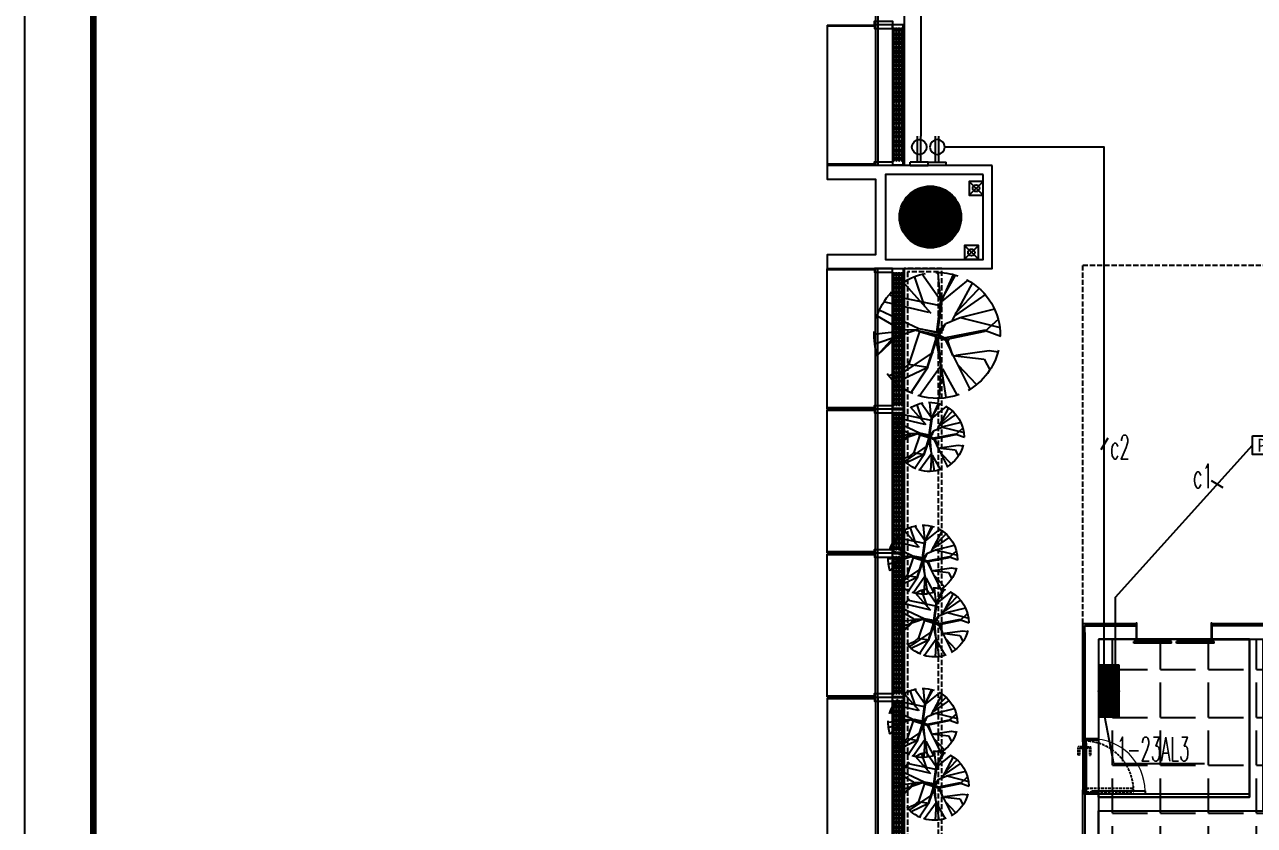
# Model space of a CAD drawing. Extents: x -284868 to 304789, y -137694 to 137894.
# Drawn here: x 44780 to 62690, y -24108 to -12440 of the extents above; entities that cross this region are included whole.
import ezdxf
from ezdxf.enums import TextEntityAlignment as Align

# ---------------------------------------------------------------- set-up
doc = ezdxf.new("R2010")
doc.units = 0
doc.linetypes.add('DASH', pattern=[0.35, 0.25, -0.1])
doc.linetypes.add('DASHED', pattern=[0.75, 0.5, -0.25])
doc.layers.get('0').update_dxf_attribs({"linetype": 'CONTINUOUS'})
for name, color, linetype in [('0-墙', 4, 'CONTINUOUS'), ('0-底图', 251, 'CONTINUOUS'), ('0-建筑外轮廓', 8, 'CONTINUOUS'), ('0-建筑柱体', 251, 'CONTINUOUS'), ('0-消防栓(给排水)', 9, 'CONTINUOUS'), ('0-窗', 11, 'CONTINUOUS'), ('0-非设计区域', 251, 'CONTINUOUS'), ('EM-插座', 240, 'CONTINUOUS'), ('EQUIP-箱柜', 3, 'CONTINUOUS'), ('F-地漏', 8, 'CONTINUOUS'), ('P-完成面', 42, 'CONTINUOUS'), ('P-平面家具', 3, 'CONTINUOUS'), ('P-平面植物', 251, 'CONTINUOUS'), ('P-门扇', 6, 'CONTINUOUS'), ('TEL_TITLE', 7, 'CONTINUOUS'), ('TEXT_照明_回路标注', 41, 'CONTINUOUS'), ('WIRE-照明', 130, 'CONTINUOUS')]:
    doc.layers.add(name, color=color, linetype=linetype)
doc.styles.add('20091229Typical Floor GP$0$宋体', font='', dxfattribs={"height": 2.5})
doc.styles.add('_TEL_DIM', font='SIMPLEX', dxfattribs={"width": 0.8, "height": 3.5, "bigfont": 'HZTXT'})
doc.styles.add('HZ_e', font='simplex.shx', dxfattribs={"width": 0.8, "bigfont": 'hztxt.shx'})
doc.styles.add('宋体', font='')
doc.styles.get('20091229Typical Floor GP$0$宋体').set_extended_font_data('SimSun')
doc.styles.get('宋体').set_extended_font_data('SimSun')

# ---------------------------------------------------------------- blocks, each defined once
blk = doc.blocks.new('$DORLIB2D$00000127')
at = {"color": 0}
for points in [[(-0.533, 0.795), (-0.533, 0.69)], [(-0.033, 0.795), (-0.533, 0.795)], [(-0.033, 0.69), (-0.533, 0.69)], [(-0.033, 0.795), (-0.033, 0.69)], [(0.533, 0.795), (0.033, 0.795)], [(0.033, 0.795), (0.033, 0.69)], [(0.533, 0.69), (0.033, 0.69)], [(0.533, 0.795), (0.533, 0.69)], [(0.5, 0.5), (-0.5, 0.5)]]:
    blk.add_lwpolyline(points, dxfattribs=at)
blk = doc.blocks.new('$DorLib2D$00000001')
for p, q in [((0.45, 0.975), (0.5, 0.975)), ((0.45, 0), (0.45, 0.975)), ((0.5, 0), (0.5, 0.975)), ((0.5, 0), (0.45, 0))]:
    blk.add_line(p, q)
at = {"lineweight": 13}
blk.add_arc((0.475, 0), 0.975, 91.4693, 180, dxfattribs=at)
blk = doc.blocks.new('vrthr')
for p, q in [((209348, 277008), (209348, 277108)), ((209348, 277108), (209548, 277108)), ((209548, 277108), (210097, 277108)), ((209548, 277108), (209548, 277108)), ((210097, 277108), (210097, 276908)), ((211197, 276908), (211197, 277108)), ((211197, 277108), (211947, 277108)), ((209348, 277008), (209348, 275451)), ((210097, 276908), (209548, 276908)), ((209548, 276908), (209548, 275458)), ((211747, 276908), (211197, 276908)), ((211747, 274608), (211747, 276908)), ((209548, 275458), (209348, 275458)), ((209348, 274658), (209348, 273458)), ((209348, 274658), (209548, 274658)), ((209548, 274658), (209548, 274608)), ((209548, 274658), (209548, 274608)), ((209548, 274658), (211747, 274658)), ((209548, 274608), (211747, 274608)), ((209548, 274408), (211847, 274408)), ((209548, 274408), (209548, 273458))]:
    blk.add_line(p, q)
at = {"linetype": 'Continuous'}
blk.add_line((209348, 275458, 0), (209348, 275451, 0), dxfattribs=at)
at = {"xscale": -1100, "yscale": 200, "zscale": -1100, "rotation": 180}
blk.add_blockref('$DORLIB2D$00000127', (210647, 277008), dxfattribs=at)
at = {"linetype": 'Continuous', "xscale": 800.0000000000041, "yscale": 800.0000000000041, "zscale": 800.0000000000041, "rotation": 270}
blk.add_blockref('$DorLib2D$00000001', (209448, 275058), dxfattribs=at)
blk = doc.blocks.new('_YZH')
at = {"const_width": 0.5}
blk.add_lwpolyline([(-0.25, 0, 1), (0.25, 0, 1)], format="xyb", close=True, dxfattribs=at)
at = {"color": 4}
blk.add_circle((0, 0), 0.5, dxfattribs=at)
blk = doc.blocks.new('sgASGHHHH')
at = {"xscale": 900, "yscale": 900, "zscale": 900}
blk.add_blockref('_YZH', (-119846, -917674), dxfattribs=at)
blk = doc.blocks.new('A$C3B8026B3')
for p, q in [((950, 22945), (950, 21005)), ((950, 17455), (950, 19395)), ((950, 15355), (950, 17345)), ((950, 13255), (950, 15245)), ((950, 13145), (950, 11155))]:
    blk.add_line(p, q)
for points in [[(700, 25100), (700, 23000)], [(738, 25100), (738, 23000)], [(0, 22994), (0, 20956)], [(700, 23000), (700, 20950)], [(738, 23000), (738, 20950)], [(0, 17406), (0, 19444)], [(700, 17400), (700, 19450)], [(738, 17400), (738, 19450)], [(0, 15306), (0, 17394)], [(700, 15300), (700, 17400)], [(738, 15300), (738, 17400)], [(0, 13206), (0, 15294)], [(700, 13200), (700, 15300)], [(738, 13200), (738, 15300)], [(0, 13194), (0, 11106)], [(700, 13200), (700, 11100)], [(738, 13200), (738, 11100)]]:
    blk.add_lwpolyline(points)
at = {"elevation": 0}
for points in [[(0, 22994), (688, 22994), (688, 22979), (0, 22979)], [(0, 20956), (688, 20956), (688, 20970), (0, 20970)], [(0, 19444), (688, 19444), (688, 19429), (0, 19429)], [(0, 17406), (688, 17406), (688, 17420), (0, 17420)], [(0, 17394), (688, 17394), (688, 17379), (0, 17379)], [(0, 15306), (688, 15306), (688, 15320), (0, 15320)], [(0, 15294), (688, 15294), (688, 15279), (0, 15279)], [(0, 13206), (688, 13206), (688, 13220), (0, 13220)], [(0, 13194), (688, 13194), (688, 13179), (0, 13179)]]:
    blk.add_lwpolyline(points, dxfattribs=at)
for points in [[(688, 23000), (688, 23055), (950, 23055), (950, 23000)], [(688, 23000), (688, 22945), (950, 22945), (950, 23000)], [(688, 20950), (688, 21005), (950, 21005), (950, 20950)], [(688, 19450), (688, 19395), (950, 19395), (950, 19450)], [(688, 17400), (688, 17455), (950, 17455), (950, 17400)], [(688, 17400), (688, 17345), (950, 17345), (950, 17400)], [(688, 15300), (688, 15355), (950, 15355), (950, 15300)], [(688, 15300), (688, 15245), (950, 15245), (950, 15300)], [(688, 13200), (688, 13255), (950, 13255), (950, 13200)], [(688, 13200), (688, 13145), (950, 13145), (950, 13200)]]:
    blk.add_lwpolyline(points, close=True)
blk = doc.blocks.new('A$C770634BF')
at = {"layer": '0-建筑外轮廓', "color": 42}
blk.add_lwpolyline([(750, -31950), (-1650, -31950), (-1650, -32150), (-950, -32150), (-950, -33250), (-1650, -33250), (-1650, -33450), (750, -33450)], close=True, dxfattribs=at)
at = {"layer": '0-建筑外轮廓', "color": 251}
blk.add_lwpolyline([(620, -32080), (-800, -32080), (-800, -33320), (620, -33320)], close=True, dxfattribs=at)
blk = doc.blocks.new('LT-BLK-20221201170113', base_point=(81437, -6379))
for p, q in [((79349, -6219, 0), (81437, -6219)), ((79349, -6221, 0), (81437, -6221))]:
    blk.add_line(p, q)
blk.add_lwpolyline([(79349, -6208), (81437, -6208), (81437, -6379), (79349, -6379)], close=True)
for points in [[(79403, -6235), (79433, -6235, -1), (79433, -6255), (79403, -6255, -0.999999)], [(79468, -6235), (79498, -6235, -1), (79498, -6255), (79468, -6255, -0.999999)], [(79533, -6235), (79563, -6235, -1), (79563, -6255), (79533, -6255, -0.999999)], [(79598, -6235), (79628, -6235, -1), (79628, -6255), (79598, -6255, -0.999999)], [(79663, -6235), (79693, -6235, -1), (79693, -6255), (79663, -6255, -0.999999)], [(79728, -6235), (79758, -6235, -1), (79758, -6255), (79728, -6255, -0.999999)], [(79793, -6235), (79823, -6235, -1), (79823, -6255), (79793, -6255, -0.999999)], [(79858, -6235), (79888, -6235, -1), (79888, -6255), (79858, -6255, -0.999999)], [(79923, -6235), (79953, -6235, -1), (79953, -6255), (79923, -6255, -0.999999)], [(79988, -6235), (80018, -6235, -1), (80018, -6255), (79988, -6255, -0.999999)], [(80053, -6235), (80083, -6235, -1), (80083, -6255), (80053, -6255, -0.999999)], [(80118, -6235), (80148, -6235, -1), (80148, -6255), (80118, -6255, -0.999999)], [(80183, -6235), (80213, -6235, -1), (80213, -6255), (80183, -6255, -0.999999)], [(80248, -6235), (80278, -6235, -1), (80278, -6255), (80248, -6255, -0.999999)], [(80313, -6235), (80343, -6235, -1), (80343, -6255), (80313, -6255, -0.999999)], [(80408, -6235), (80378, -6235, 1), (80378, -6255), (80408, -6255, 0.999999)], [(80473, -6235), (80443, -6235, 1), (80443, -6255), (80473, -6255, 0.999999)], [(80538, -6235), (80508, -6235, 1), (80508, -6255), (80538, -6255, 0.999999)], [(80603, -6235), (80573, -6235, 1), (80573, -6255), (80603, -6255, 0.999999)], [(80668, -6235), (80638, -6235, 1), (80638, -6255), (80668, -6255, 0.999999)], [(80733, -6235), (80703, -6235, 1), (80703, -6255), (80733, -6255, 0.999999)], [(80798, -6235), (80768, -6235, 1), (80768, -6255), (80798, -6255, 0.999999)], [(80863, -6235), (80833, -6235, 1), (80833, -6255), (80863, -6255, 0.999999)], [(80928, -6235), (80898, -6235, 1), (80898, -6255), (80928, -6255, 0.999999)], [(80993, -6235), (80963, -6235, 1), (80963, -6255), (80993, -6255, 0.999999)], [(81058, -6235), (81028, -6235, 1), (81028, -6255), (81058, -6255, 0.999999)], [(81123, -6235), (81093, -6235, 1), (81093, -6255), (81123, -6255, 0.999999)], [(81188, -6235), (81158, -6235, 1), (81158, -6255), (81188, -6255, 0.999999)], [(81253, -6235), (81223, -6235, 1), (81223, -6255), (81253, -6255, 0.999999)], [(81318, -6235), (81288, -6235, 1), (81288, -6255), (81318, -6255, 0.999999)], [(81383, -6235), (81353, -6235, 1), (81353, -6255), (81383, -6255, 0.999999)], [(79403, -6274), (79433, -6274, -1), (79433, -6294), (79403, -6294, -0.999999)], [(79403, -6314), (79433, -6314, -1), (79433, -6334), (79403, -6334, -0.999999)], [(79403, -6353), (79433, -6353, -1), (79433, -6373), (79403, -6373, -0.999999)], [(79468, -6274), (79498, -6274, -1), (79498, -6294), (79468, -6294, -0.999999)], [(79468, -6314), (79498, -6314, -1), (79498, -6334), (79468, -6334, -0.999999)], [(79468, -6353), (79498, -6353, -1), (79498, -6373), (79468, -6373, -0.999999)], [(79533, -6274), (79563, -6274, -1), (79563, -6294), (79533, -6294, -0.999999)], [(79533, -6314), (79563, -6314, -1), (79563, -6334), (79533, -6334, -0.999999)], [(79533, -6353), (79563, -6353, -1), (79563, -6373), (79533, -6373, -0.999999)], [(79598, -6274), (79628, -6274, -1), (79628, -6294), (79598, -6294, -0.999999)], [(79598, -6314), (79628, -6314, -1), (79628, -6334), (79598, -6334, -0.999999)], [(79598, -6353), (79628, -6353, -1), (79628, -6373), (79598, -6373, -0.999999)], [(79663, -6274), (79693, -6274, -1), (79693, -6294), (79663, -6294, -0.999999)], [(79663, -6314), (79693, -6314, -1), (79693, -6334), (79663, -6334, -0.999999)], [(79663, -6353), (79693, -6353, -1), (79693, -6373), (79663, -6373, -0.999999)], [(79728, -6274), (79758, -6274, -1), (79758, -6294), (79728, -6294, -0.999999)], [(79728, -6314), (79758, -6314, -1), (79758, -6334), (79728, -6334, -0.999999)], [(79728, -6353), (79758, -6353, -1), (79758, -6373), (79728, -6373, -0.999999)], [(79793, -6274), (79823, -6274, -1), (79823, -6294), (79793, -6294, -0.999999)], [(79793, -6314), (79823, -6314, -1), (79823, -6334), (79793, -6334, -0.999999)], [(79793, -6353), (79823, -6353, -1), (79823, -6373), (79793, -6373, -0.999999)], [(79858, -6274), (79888, -6274, -1), (79888, -6294), (79858, -6294, -0.999999)], [(79858, -6314), (79888, -6314, -1), (79888, -6334), (79858, -6334, -0.999999)], [(79858, -6353), (79888, -6353, -1), (79888, -6373), (79858, -6373, -0.999999)], [(79923, -6274), (79953, -6274, -1), (79953, -6294), (79923, -6294, -0.999999)], [(79923, -6314), (79953, -6314, -1), (79953, -6334), (79923, -6334, -0.999999)], [(79923, -6353), (79953, -6353, -1), (79953, -6373), (79923, -6373, -0.999999)], [(79988, -6274), (80018, -6274, -1), (80018, -6294), (79988, -6294, -0.999999)], [(79988, -6314), (80018, -6314, -1), (80018, -6334), (79988, -6334, -0.999999)], [(79988, -6353), (80018, -6353, -1), (80018, -6373), (79988, -6373, -0.999999)], [(80053, -6274), (80083, -6274, -1), (80083, -6294), (80053, -6294, -0.999999)], [(80053, -6314), (80083, -6314, -1), (80083, -6334), (80053, -6334, -0.999999)], [(80053, -6353), (80083, -6353, -1), (80083, -6373), (80053, -6373, -0.999999)], [(80118, -6274), (80148, -6274, -1), (80148, -6294), (80118, -6294, -0.999999)], [(80118, -6314), (80148, -6314, -1), (80148, -6334), (80118, -6334, -0.999999)], [(80118, -6353), (80148, -6353, -1), (80148, -6373), (80118, -6373, -0.999999)], [(80183, -6274), (80213, -6274, -1), (80213, -6294), (80183, -6294, -0.999999)], [(80183, -6314), (80213, -6314, -1), (80213, -6334), (80183, -6334, -0.999999)], [(80183, -6353), (80213, -6353, -1), (80213, -6373), (80183, -6373, -0.999999)], [(80248, -6274), (80278, -6274, -1), (80278, -6294), (80248, -6294, -0.999999)], [(80248, -6314), (80278, -6314, -1), (80278, -6334), (80248, -6334, -0.999999)], [(80248, -6353), (80278, -6353, -1), (80278, -6373), (80248, -6373, -0.999999)], [(80313, -6274), (80343, -6274, -1), (80343, -6294), (80313, -6294, -0.999999)], [(80313, -6314), (80343, -6314, -1), (80343, -6334), (80313, -6334, -0.999999)], [(80313, -6353), (80343, -6353, -1), (80343, -6373), (80313, -6373, -0.999999)], [(80408, -6274), (80378, -6274, 1), (80378, -6294), (80408, -6294, 0.999999)], [(80408, -6314), (80378, -6314, 1), (80378, -6334), (80408, -6334, 0.999999)], [(80408, -6353), (80378, -6353, 1), (80378, -6373), (80408, -6373, 0.999999)], [(80473, -6274), (80443, -6274, 1), (80443, -6294), (80473, -6294, 0.999999)], [(80473, -6314), (80443, -6314, 1), (80443, -6334), (80473, -6334, 0.999999)], [(80473, -6353), (80443, -6353, 1), (80443, -6373), (80473, -6373, 0.999999)], [(80538, -6274), (80508, -6274, 1), (80508, -6294), (80538, -6294, 0.999999)], [(80538, -6314), (80508, -6314, 1), (80508, -6334), (80538, -6334, 0.999999)], [(80538, -6353), (80508, -6353, 1), (80508, -6373), (80538, -6373, 0.999999)], [(80603, -6274), (80573, -6274, 1), (80573, -6294), (80603, -6294, 0.999999)], [(80603, -6314), (80573, -6314, 1), (80573, -6334), (80603, -6334, 0.999999)], [(80603, -6353), (80573, -6353, 1), (80573, -6373), (80603, -6373, 0.999999)], [(80668, -6274), (80638, -6274, 1), (80638, -6294), (80668, -6294, 0.999999)], [(80668, -6314), (80638, -6314, 1), (80638, -6334), (80668, -6334, 0.999999)], [(80668, -6353), (80638, -6353, 1), (80638, -6373), (80668, -6373, 0.999999)], [(80733, -6274), (80703, -6274, 1), (80703, -6294), (80733, -6294, 0.999999)], [(80733, -6314), (80703, -6314, 1), (80703, -6334), (80733, -6334, 0.999999)], [(80733, -6353), (80703, -6353, 1), (80703, -6373), (80733, -6373, 0.999999)], [(80798, -6274), (80768, -6274, 1), (80768, -6294), (80798, -6294, 0.999999)], [(80798, -6314), (80768, -6314, 1), (80768, -6334), (80798, -6334, 0.999999)], [(80798, -6353), (80768, -6353, 1), (80768, -6373), (80798, -6373, 0.999999)], [(80863, -6274), (80833, -6274, 1), (80833, -6294), (80863, -6294, 0.999999)], [(80863, -6314), (80833, -6314, 1), (80833, -6334), (80863, -6334, 0.999999)], [(80863, -6353), (80833, -6353, 1), (80833, -6373), (80863, -6373, 0.999999)], [(80928, -6274), (80898, -6274, 1), (80898, -6294), (80928, -6294, 0.999999)], [(80928, -6314), (80898, -6314, 1), (80898, -6334), (80928, -6334, 0.999999)], [(80928, -6353), (80898, -6353, 1), (80898, -6373), (80928, -6373, 0.999999)], [(80993, -6274), (80963, -6274, 1), (80963, -6294), (80993, -6294, 0.999999)], [(80993, -6314), (80963, -6314, 1), (80963, -6334), (80993, -6334, 0.999999)], [(80993, -6353), (80963, -6353, 1), (80963, -6373), (80993, -6373, 0.999999)], [(81058, -6274), (81028, -6274, 1), (81028, -6294), (81058, -6294, 0.999999)], [(81058, -6314), (81028, -6314, 1), (81028, -6334), (81058, -6334, 0.999999)], [(81058, -6353), (81028, -6353, 1), (81028, -6373), (81058, -6373, 0.999999)], [(81123, -6274), (81093, -6274, 1), (81093, -6294), (81123, -6294, 0.999999)], [(81123, -6314), (81093, -6314, 1), (81093, -6334), (81123, -6334, 0.999999)], [(81123, -6353), (81093, -6353, 1), (81093, -6373), (81123, -6373, 0.999999)], [(81188, -6274), (81158, -6274, 1), (81158, -6294), (81188, -6294, 0.999999)], [(81188, -6314), (81158, -6314, 1), (81158, -6334), (81188, -6334, 0.999999)], [(81188, -6353), (81158, -6353, 1), (81158, -6373), (81188, -6373, 0.999999)], [(81253, -6274), (81223, -6274, 1), (81223, -6294), (81253, -6294, 0.999999)], [(81253, -6314), (81223, -6314, 1), (81223, -6334), (81253, -6334, 0.999999)], [(81253, -6353), (81223, -6353, 1), (81223, -6373), (81253, -6373, 0.999999)], [(81318, -6274), (81288, -6274, 1), (81288, -6294), (81318, -6294, 0.999999)], [(81318, -6314), (81288, -6314, 1), (81288, -6334), (81318, -6334, 0.999999)], [(81318, -6353), (81288, -6353, 1), (81288, -6373), (81318, -6373, 0.999999)], [(81383, -6274), (81353, -6274, 1), (81353, -6294), (81383, -6294, 0.999999)], [(81383, -6314), (81353, -6314, 1), (81353, -6334), (81383, -6334, 0.999999)], [(81383, -6353), (81353, -6353, 1), (81353, -6373), (81383, -6373, 0.999999)]]:
    blk.add_lwpolyline(points, format="xyb", close=True)
blk = doc.blocks.new('A$C678165FB')
for p, q in [((-36643, 19306, 0), (-36643, 21344)), ((-36640, 19306, 0), (-36640, 21344)), ((-36643, 17794, 0), (-36643, 15756)), ((-36640, 17794, 0), (-36640, 15756))]:
    blk.add_line(p, q)
for points in [[(-36631, 31800), (-36631, 19300)], [(-36631, 17800), (-36631, 5300)]]:
    blk.add_lwpolyline(points)
for points in [[(-36630, 19306), (-36630, 21344), (-36801, 21344), (-36801, 19306)], [(-36630, 17794), (-36630, 15756), (-36801, 15756), (-36801, 17794)]]:
    blk.add_lwpolyline(points, close=True)
for points in [[(-36775, 21290), (-36775, 21260, -1), (-36795, 21260), (-36795, 21290, -0.999999)], [(-36775, 21225), (-36775, 21195, -1), (-36795, 21195), (-36795, 21225, -0.999999)], [(-36775, 21160), (-36775, 21130, -1), (-36795, 21130), (-36795, 21160, -0.999999)], [(-36736, 21290), (-36736, 21260, -1), (-36756, 21260), (-36756, 21290, -0.999999)], [(-36736, 21225), (-36736, 21195, -1), (-36756, 21195), (-36756, 21225, -0.999999)], [(-36736, 21160), (-36736, 21130, -1), (-36756, 21130), (-36756, 21160, -0.999999)], [(-36696, 21290), (-36696, 21260, -1), (-36716, 21260), (-36716, 21290, -0.999999)], [(-36696, 21225), (-36696, 21195, -1), (-36716, 21195), (-36716, 21225, -0.999999)], [(-36696, 21160), (-36696, 21130, -1), (-36716, 21130), (-36716, 21160, -0.999999)], [(-36657, 21290), (-36657, 21260, -1), (-36677, 21260), (-36677, 21290, -0.999999)], [(-36657, 21225), (-36657, 21195, -1), (-36677, 21195), (-36677, 21225, -0.999999)], [(-36657, 21160), (-36657, 21130, -1), (-36677, 21130), (-36677, 21160, -0.999999)], [(-36775, 21095), (-36775, 21065, -1), (-36795, 21065), (-36795, 21095, -0.999999)], [(-36775, 21030), (-36775, 21000, -1), (-36795, 21000), (-36795, 21030, -0.999999)], [(-36775, 20965), (-36775, 20935, -1), (-36795, 20935), (-36795, 20965, -0.999999)], [(-36736, 21095), (-36736, 21065, -1), (-36756, 21065), (-36756, 21095, -0.999999)], [(-36736, 21030), (-36736, 21000, -1), (-36756, 21000), (-36756, 21030, -0.999999)], [(-36736, 20965), (-36736, 20935, -1), (-36756, 20935), (-36756, 20965, -0.999999)], [(-36696, 21095), (-36696, 21065, -1), (-36716, 21065), (-36716, 21095, -0.999999)], [(-36696, 21030), (-36696, 21000, -1), (-36716, 21000), (-36716, 21030, -0.999999)], [(-36696, 20965), (-36696, 20935, -1), (-36716, 20935), (-36716, 20965, -0.999999)], [(-36657, 21095), (-36657, 21065, -1), (-36677, 21065), (-36677, 21095, -0.999999)], [(-36657, 21030), (-36657, 21000, -1), (-36677, 21000), (-36677, 21030, -0.999999)], [(-36657, 20965), (-36657, 20935, -1), (-36677, 20935), (-36677, 20965, -0.999999)], [(-36775, 20900), (-36775, 20870, -1), (-36795, 20870), (-36795, 20900, -0.999999)], [(-36775, 20835), (-36775, 20805, -1), (-36795, 20805), (-36795, 20835, -0.999999)], [(-36775, 20770), (-36775, 20740, -1), (-36795, 20740), (-36795, 20770, -0.999999)], [(-36736, 20900), (-36736, 20870, -1), (-36756, 20870), (-36756, 20900, -0.999999)], [(-36736, 20835), (-36736, 20805, -1), (-36756, 20805), (-36756, 20835, -0.999999)], [(-36736, 20770), (-36736, 20740, -1), (-36756, 20740), (-36756, 20770, -0.999999)], [(-36696, 20900), (-36696, 20870, -1), (-36716, 20870), (-36716, 20900, -0.999999)], [(-36696, 20835), (-36696, 20805, -1), (-36716, 20805), (-36716, 20835, -0.999999)], [(-36696, 20770), (-36696, 20740, -1), (-36716, 20740), (-36716, 20770, -0.999999)], [(-36657, 20900), (-36657, 20870, -1), (-36677, 20870), (-36677, 20900, -0.999999)], [(-36657, 20835), (-36657, 20805, -1), (-36677, 20805), (-36677, 20835, -0.999999)], [(-36657, 20770), (-36657, 20740, -1), (-36677, 20740), (-36677, 20770, -0.999999)], [(-36775, 20705), (-36775, 20675, -1), (-36795, 20675), (-36795, 20705, -0.999999)], [(-36775, 20640), (-36775, 20610, -1), (-36795, 20610), (-36795, 20640, -0.999999)], [(-36736, 20705), (-36736, 20675, -1), (-36756, 20675), (-36756, 20705, -0.999999)], [(-36736, 20640), (-36736, 20610, -1), (-36756, 20610), (-36756, 20640, -0.999999)], [(-36696, 20705), (-36696, 20675, -1), (-36716, 20675), (-36716, 20705, -0.999999)], [(-36696, 20640), (-36696, 20610, -1), (-36716, 20610), (-36716, 20640, -0.999999)], [(-36657, 20705), (-36657, 20675, -1), (-36677, 20675), (-36677, 20705, -0.999999)], [(-36657, 20640), (-36657, 20610, -1), (-36677, 20610), (-36677, 20640, -0.999999)], [(-36775, 20575), (-36775, 20545, -1), (-36795, 20545), (-36795, 20575, -0.999999)], [(-36775, 20510), (-36775, 20480, -1), (-36795, 20480), (-36795, 20510, -0.999999)], [(-36775, 20445), (-36775, 20415, -1), (-36795, 20415), (-36795, 20445, -0.999999)], [(-36736, 20575), (-36736, 20545, -1), (-36756, 20545), (-36756, 20575, -0.999999)], [(-36736, 20510), (-36736, 20480, -1), (-36756, 20480), (-36756, 20510, -0.999999)], [(-36736, 20445), (-36736, 20415, -1), (-36756, 20415), (-36756, 20445, -0.999999)], [(-36696, 20575), (-36696, 20545, -1), (-36716, 20545), (-36716, 20575, -0.999999)], [(-36696, 20510), (-36696, 20480, -1), (-36716, 20480), (-36716, 20510, -0.999999)], [(-36696, 20445), (-36696, 20415, -1), (-36716, 20415), (-36716, 20445, -0.999999)], [(-36657, 20575), (-36657, 20545, -1), (-36677, 20545), (-36677, 20575, -0.999999)], [(-36657, 20510), (-36657, 20480, -1), (-36677, 20480), (-36677, 20510, -0.999999)], [(-36657, 20445), (-36657, 20415, -1), (-36677, 20415), (-36677, 20445, -0.999999)], [(-36775, 20380), (-36775, 20350, -1), (-36795, 20350), (-36795, 20380, -0.999999)], [(-36775, 20315), (-36775, 20285, -1), (-36795, 20285), (-36795, 20315, -0.999999)], [(-36775, 20220), (-36775, 20250, 1), (-36795, 20250), (-36795, 20220, 0.999999)], [(-36736, 20380), (-36736, 20350, -1), (-36756, 20350), (-36756, 20380, -0.999999)], [(-36736, 20315), (-36736, 20285, -1), (-36756, 20285), (-36756, 20315, -0.999999)], [(-36736, 20220), (-36736, 20250, 1), (-36756, 20250), (-36756, 20220, 0.999999)], [(-36696, 20380), (-36696, 20350, -1), (-36716, 20350), (-36716, 20380, -0.999999)], [(-36696, 20315), (-36696, 20285, -1), (-36716, 20285), (-36716, 20315, -0.999999)], [(-36696, 20220), (-36696, 20250, 1), (-36716, 20250), (-36716, 20220, 0.999999)], [(-36657, 20380), (-36657, 20350, -1), (-36677, 20350), (-36677, 20380, -0.999999)], [(-36657, 20315), (-36657, 20285, -1), (-36677, 20285), (-36677, 20315, -0.999999)], [(-36657, 20220), (-36657, 20250, 1), (-36677, 20250), (-36677, 20220, 0.999999)], [(-36775, 20155), (-36775, 20185, 1), (-36795, 20185), (-36795, 20155, 0.999999)], [(-36775, 20090), (-36775, 20120, 1), (-36795, 20120), (-36795, 20090, 0.999999)], [(-36775, 20025), (-36775, 20055, 1), (-36795, 20055), (-36795, 20025, 0.999999)], [(-36736, 20155), (-36736, 20185, 1), (-36756, 20185), (-36756, 20155, 0.999999)], [(-36736, 20090), (-36736, 20120, 1), (-36756, 20120), (-36756, 20090, 0.999999)], [(-36736, 20025), (-36736, 20055, 1), (-36756, 20055), (-36756, 20025, 0.999999)], [(-36696, 20155), (-36696, 20185, 1), (-36716, 20185), (-36716, 20155, 0.999999)], [(-36696, 20090), (-36696, 20120, 1), (-36716, 20120), (-36716, 20090, 0.999999)], [(-36696, 20025), (-36696, 20055, 1), (-36716, 20055), (-36716, 20025, 0.999999)], [(-36657, 20155), (-36657, 20185, 1), (-36677, 20185), (-36677, 20155, 0.999999)], [(-36657, 20090), (-36657, 20120, 1), (-36677, 20120), (-36677, 20090, 0.999999)], [(-36657, 20025), (-36657, 20055, 1), (-36677, 20055), (-36677, 20025, 0.999999)], [(-36775, 19960), (-36775, 19990, 1), (-36795, 19990), (-36795, 19960, 0.999999)], [(-36775, 19895), (-36775, 19925, 1), (-36795, 19925), (-36795, 19895, 0.999999)], [(-36736, 19960), (-36736, 19990, 1), (-36756, 19990), (-36756, 19960, 0.999999)], [(-36736, 19895), (-36736, 19925, 1), (-36756, 19925), (-36756, 19895, 0.999999)], [(-36696, 19960), (-36696, 19990, 1), (-36716, 19990), (-36716, 19960, 0.999999)], [(-36696, 19895), (-36696, 19925, 1), (-36716, 19925), (-36716, 19895, 0.999999)], [(-36657, 19960), (-36657, 19990, 1), (-36677, 19990), (-36677, 19960, 0.999999)], [(-36657, 19895), (-36657, 19925, 1), (-36677, 19925), (-36677, 19895, 0.999999)], [(-36775, 19830), (-36775, 19860, 1), (-36795, 19860), (-36795, 19830, 0.999999)], [(-36775, 19765), (-36775, 19795, 1), (-36795, 19795), (-36795, 19765, 0.999999)], [(-36775, 19700), (-36775, 19730, 1), (-36795, 19730), (-36795, 19700, 0.999999)], [(-36736, 19830), (-36736, 19860, 1), (-36756, 19860), (-36756, 19830, 0.999999)], [(-36736, 19765), (-36736, 19795, 1), (-36756, 19795), (-36756, 19765, 0.999999)], [(-36736, 19700), (-36736, 19730, 1), (-36756, 19730), (-36756, 19700, 0.999999)], [(-36696, 19830), (-36696, 19860, 1), (-36716, 19860), (-36716, 19830, 0.999999)], [(-36696, 19765), (-36696, 19795, 1), (-36716, 19795), (-36716, 19765, 0.999999)], [(-36696, 19700), (-36696, 19730, 1), (-36716, 19730), (-36716, 19700, 0.999999)], [(-36657, 19830), (-36657, 19860, 1), (-36677, 19860), (-36677, 19830, 0.999999)], [(-36657, 19765), (-36657, 19795, 1), (-36677, 19795), (-36677, 19765, 0.999999)], [(-36657, 19700), (-36657, 19730, 1), (-36677, 19730), (-36677, 19700, 0.999999)], [(-36775, 19635), (-36775, 19665, 1), (-36795, 19665), (-36795, 19635, 0.999999)], [(-36775, 19570), (-36775, 19600, 1), (-36795, 19600), (-36795, 19570, 0.999999)], [(-36775, 19505), (-36775, 19535, 1), (-36795, 19535), (-36795, 19505, 0.999999)], [(-36736, 19635), (-36736, 19665, 1), (-36756, 19665), (-36756, 19635, 0.999999)], [(-36736, 19570), (-36736, 19600, 1), (-36756, 19600), (-36756, 19570, 0.999999)], [(-36736, 19505), (-36736, 19535, 1), (-36756, 19535), (-36756, 19505, 0.999999)], [(-36696, 19635), (-36696, 19665, 1), (-36716, 19665), (-36716, 19635, 0.999999)], [(-36696, 19570), (-36696, 19600, 1), (-36716, 19600), (-36716, 19570, 0.999999)], [(-36696, 19505), (-36696, 19535, 1), (-36716, 19535), (-36716, 19505, 0.999999)], [(-36657, 19635), (-36657, 19665, 1), (-36677, 19665), (-36677, 19635, 0.999999)], [(-36657, 19570), (-36657, 19600, 1), (-36677, 19600), (-36677, 19570, 0.999999)], [(-36657, 19505), (-36657, 19535, 1), (-36677, 19535), (-36677, 19505, 0.999999)], [(-36775, 19440), (-36775, 19470, 1), (-36795, 19470), (-36795, 19440, 0.999999)], [(-36775, 19375), (-36775, 19405, 1), (-36795, 19405), (-36795, 19375, 0.999999)], [(-36736, 19440), (-36736, 19470, 1), (-36756, 19470), (-36756, 19440, 0.999999)], [(-36736, 19375), (-36736, 19405, 1), (-36756, 19405), (-36756, 19375, 0.999999)], [(-36696, 19440), (-36696, 19470, 1), (-36716, 19470), (-36716, 19440, 0.999999)], [(-36696, 19375), (-36696, 19405, 1), (-36716, 19405), (-36716, 19375, 0.999999)], [(-36657, 19440), (-36657, 19470, 1), (-36677, 19470), (-36677, 19440, 0.999999)], [(-36657, 19375), (-36657, 19405, 1), (-36677, 19405), (-36677, 19375, 0.999999)], [(-36775, 17725), (-36775, 17695, -1), (-36795, 17695), (-36795, 17725, -0.999999)], [(-36736, 17725), (-36736, 17695, -1), (-36756, 17695), (-36756, 17725, -0.999999)], [(-36696, 17725), (-36696, 17695, -1), (-36716, 17695), (-36716, 17725, -0.999999)], [(-36657, 17725), (-36657, 17695, -1), (-36677, 17695), (-36677, 17725, -0.999999)], [(-36775, 17660), (-36775, 17630, -1), (-36795, 17630), (-36795, 17660, -0.999999)], [(-36775, 17595), (-36775, 17565, -1), (-36795, 17565), (-36795, 17595, -0.999999)], [(-36736, 17660), (-36736, 17630, -1), (-36756, 17630), (-36756, 17660, -0.999999)], [(-36736, 17595), (-36736, 17565, -1), (-36756, 17565), (-36756, 17595, -0.999999)], [(-36696, 17660), (-36696, 17630, -1), (-36716, 17630), (-36716, 17660, -0.999999)], [(-36696, 17595), (-36696, 17565, -1), (-36716, 17565), (-36716, 17595, -0.999999)], [(-36657, 17660), (-36657, 17630, -1), (-36677, 17630), (-36677, 17660, -0.999999)], [(-36657, 17595), (-36657, 17565, -1), (-36677, 17565), (-36677, 17595, -0.999999)], [(-36775, 17530), (-36775, 17500, -1), (-36795, 17500), (-36795, 17530, -0.999999)], [(-36775, 17465), (-36775, 17435, -1), (-36795, 17435), (-36795, 17465, -0.999999)], [(-36775, 17400), (-36775, 17370, -1), (-36795, 17370), (-36795, 17400, -0.999999)], [(-36736, 17530), (-36736, 17500, -1), (-36756, 17500), (-36756, 17530, -0.999999)], [(-36736, 17465), (-36736, 17435, -1), (-36756, 17435), (-36756, 17465, -0.999999)], [(-36736, 17400), (-36736, 17370, -1), (-36756, 17370), (-36756, 17400, -0.999999)], [(-36696, 17530), (-36696, 17500, -1), (-36716, 17500), (-36716, 17530, -0.999999)], [(-36696, 17465), (-36696, 17435, -1), (-36716, 17435), (-36716, 17465, -0.999999)], [(-36696, 17400), (-36696, 17370, -1), (-36716, 17370), (-36716, 17400, -0.999999)], [(-36657, 17530), (-36657, 17500, -1), (-36677, 17500), (-36677, 17530, -0.999999)], [(-36657, 17465), (-36657, 17435, -1), (-36677, 17435), (-36677, 17465, -0.999999)], [(-36657, 17400), (-36657, 17370, -1), (-36677, 17370), (-36677, 17400, -0.999999)], [(-36775, 17335), (-36775, 17305, -1), (-36795, 17305), (-36795, 17335, -0.999999)], [(-36775, 17270), (-36775, 17240, -1), (-36795, 17240), (-36795, 17270, -0.999999)], [(-36775, 17205), (-36775, 17175, -1), (-36795, 17175), (-36795, 17205, -0.999999)], [(-36736, 17335), (-36736, 17305, -1), (-36756, 17305), (-36756, 17335, -0.999999)], [(-36736, 17270), (-36736, 17240, -1), (-36756, 17240), (-36756, 17270, -0.999999)], [(-36736, 17205), (-36736, 17175, -1), (-36756, 17175), (-36756, 17205, -0.999999)], [(-36696, 17335), (-36696, 17305, -1), (-36716, 17305), (-36716, 17335, -0.999999)], [(-36696, 17270), (-36696, 17240, -1), (-36716, 17240), (-36716, 17270, -0.999999)], [(-36696, 17205), (-36696, 17175, -1), (-36716, 17175), (-36716, 17205, -0.999999)], [(-36657, 17335), (-36657, 17305, -1), (-36677, 17305), (-36677, 17335, -0.999999)], [(-36657, 17270), (-36657, 17240, -1), (-36677, 17240), (-36677, 17270, -0.999999)], [(-36657, 17205), (-36657, 17175, -1), (-36677, 17175), (-36677, 17205, -0.999999)], [(-36775, 17140), (-36775, 17110, -1), (-36795, 17110), (-36795, 17140, -0.999999)], [(-36775, 17075), (-36775, 17045, -1), (-36795, 17045), (-36795, 17075, -0.999999)], [(-36775, 17010), (-36775, 16980, -1), (-36795, 16980), (-36795, 17010, -0.999999)], [(-36736, 17140), (-36736, 17110, -1), (-36756, 17110), (-36756, 17140, -0.999999)], [(-36736, 17075), (-36736, 17045, -1), (-36756, 17045), (-36756, 17075, -0.999999)], [(-36736, 17010), (-36736, 16980, -1), (-36756, 16980), (-36756, 17010, -0.999999)], [(-36696, 17140), (-36696, 17110, -1), (-36716, 17110), (-36716, 17140, -0.999999)], [(-36696, 17075), (-36696, 17045, -1), (-36716, 17045), (-36716, 17075, -0.999999)], [(-36696, 17010), (-36696, 16980, -1), (-36716, 16980), (-36716, 17010, -0.999999)], [(-36657, 17140), (-36657, 17110, -1), (-36677, 17110), (-36677, 17140, -0.999999)], [(-36657, 17075), (-36657, 17045, -1), (-36677, 17045), (-36677, 17075, -0.999999)], [(-36657, 17010), (-36657, 16980, -1), (-36677, 16980), (-36677, 17010, -0.999999)], [(-36775, 16945), (-36775, 16915, -1), (-36795, 16915), (-36795, 16945, -0.999999)], [(-36775, 16880), (-36775, 16850, -1), (-36795, 16850), (-36795, 16880, -0.999999)], [(-36736, 16945), (-36736, 16915, -1), (-36756, 16915), (-36756, 16945, -0.999999)], [(-36736, 16880), (-36736, 16850, -1), (-36756, 16850), (-36756, 16880, -0.999999)], [(-36696, 16945), (-36696, 16915, -1), (-36716, 16915), (-36716, 16945, -0.999999)], [(-36696, 16880), (-36696, 16850, -1), (-36716, 16850), (-36716, 16880, -0.999999)], [(-36657, 16945), (-36657, 16915, -1), (-36677, 16915), (-36677, 16945, -0.999999)], [(-36657, 16880), (-36657, 16850, -1), (-36677, 16850), (-36677, 16880, -0.999999)], [(-36775, 16785), (-36775, 16815, 1), (-36795, 16815), (-36795, 16785, 0.999999)], [(-36775, 16720), (-36775, 16750, 1), (-36795, 16750), (-36795, 16720, 0.999999)], [(-36775, 16655), (-36775, 16685, 1), (-36795, 16685), (-36795, 16655, 0.999999)], [(-36736, 16785), (-36736, 16815, 1), (-36756, 16815), (-36756, 16785, 0.999999)], [(-36736, 16720), (-36736, 16750, 1), (-36756, 16750), (-36756, 16720, 0.999999)], [(-36736, 16655), (-36736, 16685, 1), (-36756, 16685), (-36756, 16655, 0.999999)], [(-36696, 16785), (-36696, 16815, 1), (-36716, 16815), (-36716, 16785, 0.999999)], [(-36696, 16720), (-36696, 16750, 1), (-36716, 16750), (-36716, 16720, 0.999999)], [(-36696, 16655), (-36696, 16685, 1), (-36716, 16685), (-36716, 16655, 0.999999)], [(-36657, 16785), (-36657, 16815, 1), (-36677, 16815), (-36677, 16785, 0.999999)], [(-36657, 16720), (-36657, 16750, 1), (-36677, 16750), (-36677, 16720, 0.999999)], [(-36657, 16655), (-36657, 16685, 1), (-36677, 16685), (-36677, 16655, 0.999999)], [(-36775, 16590), (-36775, 16620, 1), (-36795, 16620), (-36795, 16590, 0.999999)], [(-36775, 16525), (-36775, 16555, 1), (-36795, 16555), (-36795, 16525, 0.999999)], [(-36775, 16460), (-36775, 16490, 1), (-36795, 16490), (-36795, 16460, 0.999999)], [(-36736, 16590), (-36736, 16620, 1), (-36756, 16620), (-36756, 16590, 0.999999)], [(-36736, 16525), (-36736, 16555, 1), (-36756, 16555), (-36756, 16525, 0.999999)], [(-36736, 16460), (-36736, 16490, 1), (-36756, 16490), (-36756, 16460, 0.999999)], [(-36696, 16590), (-36696, 16620, 1), (-36716, 16620), (-36716, 16590, 0.999999)], [(-36696, 16525), (-36696, 16555, 1), (-36716, 16555), (-36716, 16525, 0.999999)], [(-36696, 16460), (-36696, 16490, 1), (-36716, 16490), (-36716, 16460, 0.999999)], [(-36657, 16590), (-36657, 16620, 1), (-36677, 16620), (-36677, 16590, 0.999999)], [(-36657, 16525), (-36657, 16555, 1), (-36677, 16555), (-36677, 16525, 0.999999)], [(-36657, 16460), (-36657, 16490, 1), (-36677, 16490), (-36677, 16460, 0.999999)], [(-36775, 16395), (-36775, 16425, 1), (-36795, 16425), (-36795, 16395, 0.999999)], [(-36775, 16330), (-36775, 16360, 1), (-36795, 16360), (-36795, 16330, 0.999999)], [(-36775, 16265), (-36775, 16295, 1), (-36795, 16295), (-36795, 16265, 0.999999)], [(-36736, 16395), (-36736, 16425, 1), (-36756, 16425), (-36756, 16395, 0.999999)], [(-36736, 16330), (-36736, 16360, 1), (-36756, 16360), (-36756, 16330, 0.999999)], [(-36736, 16265), (-36736, 16295, 1), (-36756, 16295), (-36756, 16265, 0.999999)], [(-36696, 16395), (-36696, 16425, 1), (-36716, 16425), (-36716, 16395, 0.999999)], [(-36696, 16330), (-36696, 16360, 1), (-36716, 16360), (-36716, 16330, 0.999999)], [(-36696, 16265), (-36696, 16295, 1), (-36716, 16295), (-36716, 16265, 0.999999)], [(-36657, 16395), (-36657, 16425, 1), (-36677, 16425), (-36677, 16395, 0.999999)], [(-36657, 16330), (-36657, 16360, 1), (-36677, 16360), (-36677, 16330, 0.999999)], [(-36657, 16265), (-36657, 16295, 1), (-36677, 16295), (-36677, 16265, 0.999999)], [(-36775, 16200), (-36775, 16230, 1), (-36795, 16230), (-36795, 16200, 0.999999)], [(-36775, 16135), (-36775, 16165, 1), (-36795, 16165), (-36795, 16135, 0.999999)], [(-36736, 16200), (-36736, 16230, 1), (-36756, 16230), (-36756, 16200, 0.999999)], [(-36736, 16135), (-36736, 16165, 1), (-36756, 16165), (-36756, 16135, 0.999999)], [(-36696, 16200), (-36696, 16230, 1), (-36716, 16230), (-36716, 16200, 0.999999)], [(-36696, 16135), (-36696, 16165, 1), (-36716, 16165), (-36716, 16135, 0.999999)], [(-36657, 16200), (-36657, 16230, 1), (-36677, 16230), (-36677, 16200, 0.999999)], [(-36657, 16135), (-36657, 16165, 1), (-36677, 16165), (-36677, 16135, 0.999999)], [(-36775, 16070), (-36775, 16100, 1), (-36795, 16100), (-36795, 16070, 0.999999)], [(-36775, 16005), (-36775, 16035, 1), (-36795, 16035), (-36795, 16005, 0.999999)], [(-36775, 15940), (-36775, 15970, 1), (-36795, 15970), (-36795, 15940, 0.999999)], [(-36736, 16070), (-36736, 16100, 1), (-36756, 16100), (-36756, 16070, 0.999999)], [(-36736, 16005), (-36736, 16035, 1), (-36756, 16035), (-36756, 16005, 0.999999)], [(-36736, 15940), (-36736, 15970, 1), (-36756, 15970), (-36756, 15940, 0.999999)], [(-36696, 16070), (-36696, 16100, 1), (-36716, 16100), (-36716, 16070, 0.999999)], [(-36696, 16005), (-36696, 16035, 1), (-36716, 16035), (-36716, 16005, 0.999999)], [(-36696, 15940), (-36696, 15970, 1), (-36716, 15970), (-36716, 15940, 0.999999)], [(-36657, 16070), (-36657, 16100, 1), (-36677, 16100), (-36677, 16070, 0.999999)], [(-36657, 16005), (-36657, 16035, 1), (-36677, 16035), (-36677, 16005, 0.999999)], [(-36657, 15940), (-36657, 15970, 1), (-36677, 15970), (-36677, 15940, 0.999999)], [(-36775, 15875), (-36775, 15905, 1), (-36795, 15905), (-36795, 15875, 0.999999)], [(-36775, 15810), (-36775, 15840, 1), (-36795, 15840), (-36795, 15810, 0.999999)], [(-36736, 15875), (-36736, 15905, 1), (-36756, 15905), (-36756, 15875, 0.999999)], [(-36736, 15810), (-36736, 15840, 1), (-36756, 15840), (-36756, 15810, 0.999999)], [(-36696, 15875), (-36696, 15905, 1), (-36716, 15905), (-36716, 15875, 0.999999)], [(-36696, 15810), (-36696, 15840, 1), (-36716, 15840), (-36716, 15810, 0.999999)], [(-36657, 15875), (-36657, 15905, 1), (-36677, 15905), (-36677, 15875, 0.999999)], [(-36657, 15810), (-36657, 15840, 1), (-36677, 15840), (-36677, 15810, 0.999999)]]:
    blk.add_lwpolyline(points, format="xyb", close=True)
at = {"rotation": 270}
for p in [(-36801, 13656), (-36801, 11556), (-36801, 9456)]:
    blk.add_blockref('LT-BLK-20221201170113', p, dxfattribs=at)
blk = doc.blocks.new('A$C10332E08')
for p, q in [((250, 0), (0, 250)), ((250, 250), (0, 0))]:
    blk.add_line(p, q)
blk.add_lwpolyline([(0, 250), (250, 250), (250, 0), (0, 0)], close=True)
blk = doc.blocks.new('A$C2AC726D9')
for centre in [(518, -32284), (450, -33220)]:
    blk.add_circle(centre, 50)
at = {"xscale": -0.8, "yscale": 0.8, "zscale": 0.8, "rotation": 270}
for p in [(418, -32384), (350, -33320)]:
    blk.add_blockref('A$C10332E08', p, dxfattribs=at)
blk = doc.blocks.new('FZ03')
at = {"color": 8}
for p, q in [((-4, 1), (-4, 3)), ((-4, 3), (0, 3)), ((0, 0), (-4, 1)), ((-3, 7), (3, 7)), ((0, 7), (-3, 5)), ((-3, 3), (-3, 7)), ((0, 5), (-3, 4)), ((0, 7), (3, 5)), ((0, 7), (0, 3)), ((0, 5), (3, 4)), ((0, 3), (4, 3)), ((4, 1), (0, 0)), ((3, 3), (3, 7)), ((4, 3), (4, 1))]:
    blk.add_line(p, q, dxfattribs=at)
blk = doc.blocks.new('A$C79893AB6')
at = {"color": 8, "linetype": 'DASHED', "ltscale": 5}
for points in [[(10, 20), (0, 20), (0, 5), (10, 5)], [(10, 0), (12, 0), (12, 25), (10, 25)], [(13, 0), (15, 0), (15, 25), (13, 25)], [(15, 20), (25, 20), (25, 5), (15, 5)]]:
    blk.add_lwpolyline(points, close=True, dxfattribs=at)
for points in [[(5, 20), (5, 5)], [(12, 18), (13, 18)], [(12, 16), (13, 16)], [(12, 14), (13, 14)], [(12, 10), (13, 10)], [(12, 8), (13, 8)], [(12, 6), (13, 6)], [(20, 20), (20, 5)]]:
    blk.add_lwpolyline(points, dxfattribs=at)
blk = doc.blocks.new('A$Ce45fcbb9')
at = {"color": 8, "linetype": 'DASHED', "ltscale": 30}
for points in [[(-98, 640), (-57, 640), (-57, 659), (-117, 659)], [(-98, 640), (-98, 536), (-117, 536), (-117, 659)], [(-55, 676), (-50, 676), (-50, 624), (-55, 624)], [(5, 676), (0, 676), (0, 624), (5, 624)], [(48, 640), (7, 640), (7, 659), (67, 659)], [(48, 640), (48, 536), (67, 536), (67, 659)]]:
    blk.add_lwpolyline(points, dxfattribs=at)
for points in [[(-55, 624, -0.414214), (-57, 625), (-57, 675, -0.414214), (-55, 676)], [(5, 624, 0.414214), (7, 625), (7, 675, 0.414214), (5, 676)]]:
    blk.add_lwpolyline(points, format="xyb", dxfattribs=at)
at = {"layer": 'P-门扇', "color": 251}
for p, q in [((-47, 730), (-47, 35)), ((-3, 745), (-3, 35)), ((-35, 715), (-35, 35)), ((-15, 715), (-15, 35))]:
    blk.add_line(p, q, dxfattribs=at)
at = {"layer": 'P-门扇'}
for p, q in [((-50, 715), (-50, 35)), ((0, 715), (0, 35))]:
    blk.add_line(p, q, dxfattribs=at)
for points in [[(0, 715), (0, 715), (0, 745), (-32, 745), (-32, 730), (-50, 730), (-50, 715)], [(-47, 715), (-3, 715)]]:
    blk.add_lwpolyline(points, dxfattribs=at)
at = {"layer": 'P-门扇', "color": 251, "linetype": 'DASH', "ltscale": 150}
blk.add_lwpolyline([(0, 745, -0.404691), (690, 5, 3.831979)], format="xyb", dxfattribs=at)
at = {"layer": 'P-门扇', "color": 251}
for points in [[(-15, 715), (-35, 715), (-35, 675), (-15, 675)], [(-15, 393), (-35, 393), (-35, 353), (-15, 353)], [(-15, 75), (-35, 75), (-35, 35), (-15, 35)]]:
    blk.add_lwpolyline(points, close=True, dxfattribs=at)
for points in [[(-15, 715), (-35, 675)], [(-15, 675), (-35, 715)], [(-15, 393), (-35, 353)], [(-15, 353), (-35, 393)], [(-15, 75), (-35, 35)], [(-15, 35), (-35, 75)]]:
    blk.add_lwpolyline(points, dxfattribs=at)
at = {"layer": 'P-门扇'}
blk.add_lwpolyline([(-50, 20), (-50, 35), (0, 35), (0, 5), (-32, 5), (-32, 20)], close=True, dxfattribs=at)
at = {"layer": 'P-门扇', "color": 251, "linetype": 'DASH', "ltscale": 150}
blk.add_lwpolyline([(15, 55), (15, 37), (0, 37), (0, 5), (690, 5), (690, 37), (675, 37), (675, 55), (15, 55)], dxfattribs=at)
at = {"xscale": -0.7194583547756841, "yscale": 0.7194583547756841, "zscale": 0.7194583547756841, "rotation": 90}
for p in [(-33, 740), (-33, 10)]:
    blk.add_blockref('FZ03', p, dxfattribs=at)
at = {"rotation": 90.00000000000004}
blk.add_blockref('A$C79893AB6', (0, -10), dxfattribs=at)
blk = doc.blocks.new('yld.studio@foxmail.com-2-220')
at = {"color": 251, "ltscale": 100}
for p, q in [((8417.6, -110035.7), (8256.9, -109733.9)), ((8507.4, -109887.1), (8290.8, -109712.8)), ((8510.1, -109877.5), (8397.2, -109679.9)), ((8501.1, -109873.4), (8409.6, -109669)), ((8511.1, -109879.5), (8664.3, -109664.1)), ((8513.9, -109870.1), (8534.1, -109657.1)), ((8589.8, -109981.6), (8812.1, -109731.5)), ((8643.6, -109920.9), (8721.4, -109692)), ((8394.9, -109998.4), (8148.5, -109827.1)), ((8397.2, -109980.4), (8208.1, -109785.5)), ((8535.1, -110130.3), (8503.4, -109895.4)), ((8545.1, -110130), (8511.1, -109879.5)), ((8515.1, -109920.7), (8913.5, -109837.6)), ((8608.5, -109974.4), (8957.6, -109892.2)), ((8356.4, -110013.7), (8038, -110093.8)), ((8157, -110123.6), (8048.7, -110023.6)), ((8358.7, -110012.5), (8079.5, -109944.3)), ((8471.5, -110062), (8356.4, -110013.7)), ((8687.6, -110105.4), (9004.3, -109954.2)), ((8839.3, -110105.6), (9019, -110003.9)), ((8155.7, -110118.3), (8032.3, -110161.7)), ((8472.3, -110172.8), (8155.6, -110112.1)), ((8461.2, -110185.6), (8157, -110123.6)), ((8521.9, -110154.8), (8471.5, -110062)), ((8545.1, -110130), (8474.7, -110063.6)), ((8488.6, -110076.5), (8536.7, -110154.5)), ((8539, -110135.6), (8488.6, -110076.5)), ((8538, -110151.7), (8489.4, -110108)), ((8707.1, -110117.1), (8538, -110151.7)), ((8669.6, -110104.1), (8539, -110135.6)), ((8545.1, -110130), (8687.6, -110105.4)), ((8682.6, -110125.1), (8557.8, -110163.7)), ((8559.5, -110148.7), (8707.1, -110117.1)), ((8682.6, -110125.1), (8768.3, -110384.4)), ((8692.8, -110112.7), (8836.9, -110114.6)), ((8694.6, -110108.9), (9030.8, -110225)), ((8818.2, -110125.1), (9019, -110313.5)), ((9019, -110313.5), (8836.9, -110114.6)), ((8840.8, -110125.9), (9051.6, -110150.2)), ((8477.1, -110193.3), (8277.6, -110592.7)), ((8463.3, -110184.6), (8417.7, -110316.4)), ((8470.5, -110194.6), (8417.7, -110316.4)), ((8445.9, -110200), (8538.1, -110165.1)), ((8521.9, -110154.8), (8463.3, -110184.6)), ((8532.4, -110173.4), (8470.5, -110194.6)), ((8557.8, -110163.7), (8509.5, -110410)), ((8509.5, -110410), (8532.4, -110173.4)), ((8538.1, -110165.1), (8622.5, -110416.5)), ((8544.7, -110164.9), (8559.5, -110148.7)), ((8622.5, -110416.5), (8544.7, -110164.9)), ((8125, -110277.7), (8052.4, -110289.4)), ((8391, -110315.4), (8125, -110277.7)), ((8417.7, -110316.4), (8166.6, -110346.4)), ((8574.8, -110289.9), (8890.1, -110505.1)), ((8166.6, -110346.4), (8117, -110438.8)), ((8373.7, -110393.6), (8229.8, -110545.8)), ((8500, -110423.7), (8384.7, -110630.9)), ((8511.4, -110403.8), (8679.8, -110638.2)), ((8511.4, -110406.1), (8525.2, -110657)), ((8771.5, -110385.9), (8615.9, -110411.9)), ((8615.9, -110411.9), (8752.8, -110617.3)), ((8622.3, -110415), (8875.2, -110535.6)), ((8768.3, -110384.4), (8830.5, -110442)), ((8507.1, -110429.3), (8471.5, -110654.4)), ((8830.5, -110442), (8919.5, -110477.1))]:
    blk.add_line(p, q, dxfattribs=at)
for start, end in [(117.86669, 180.76361), (88.67658, 109.13181), (56.90063, 79.36879), (15.42502, 43.73878), (340.94353, 3.71391), (193.57975, 240.72922), (292.86239, 322.35668), (249.58012, 287.97728)]:
    blk.add_arc((8541.4, -110156.9), 504, start, end, dxfattribs=at)
blk = doc.blocks.new('A$C55573B10')
at = {"ltscale": 5}
blk.add_lwpolyline([(0, 1.152), (1.097, 1.152), (1.097, 0), (0, 0)], close=True, dxfattribs=at)
at = {"style": '宋体'}
blk.add_text('P', height=0.804, dxfattribs=at).set_placement((0.305, 0.169))
blk = doc.blocks.new('20091229Typical Floor GP$0$墙身安装双插座电源接线盒')
for p, q in [((0, 43), (0, -43)), ((0, 43), (15.6, 43)), ((15.6, -43), (15.6, 43)), ((15.6, 7.8), (140.7, 7.8)), ((0, -43), (15.6, -43)), ((15.6, -7.8), (140.7, -7.8))]:
    blk.add_line(p, q)
blk.add_circle((88.3, 0), 35.2)
at = {"style": '20091229Typical Floor GP$0$宋体'}
blk.add_attdef('2', text='', height=51.6, rotation=360, dxfattribs=at).set_placement((178, 1.6), align=Align.MIDDLE)
blk = doc.blocks.new('*X428')
at = {"color": 0}
for p, q in [((-250, 33), (-83, 200)), ((-250, 68), (-118, 200)), ((-250, 104), (-154, 200)), ((-250, 139), (-189, 200)), ((-250, 174), (-224, 200)), ((-247, 0), (-47, 200)), ((-212, 0), (-12, 200)), ((-177, 0), (23, 200)), ((-141, 0), (59, 200)), ((-106, 0), (94, 200)), ((-71, 0), (129, 200)), ((-35, 0), (165, 200)), ((0, 0), (200, 200)), ((35, 0), (235, 200)), ((71, 0), (250, 179)), ((106, 0), (250, 144)), ((141, 0), (250, 109)), ((177, 0), (250, 73)), ((212, 0), (250, 38)), ((247, 0), (250, 3))]:
    blk.add_line(p, q, dxfattribs=at)
blk = doc.blocks.new('$equip$00002943')
for p, q in [((-0.75, 0.6), (-0.75, 0)), ((0.75, 0.6), (-0.75, 0.6)), ((0.75, 0), (0.75, 0.6)), ((-0.75, 0), (0.75, 0))]:
    blk.add_line(p, q)
for points, const_width in [([(-0.75, 0.3), (0.75, 0.3)], 0.6), ([(-0.75, 0.6), (-0.75, 0), (0.75, 0), (0.75, 0.6), (-0.75, 0.6), (-0.75, 0)], 0.04)]:
    blk.add_lwpolyline(points, dxfattribs=dict(const_width=const_width))
for p in [(0, 0.6), (-0.75, 0.3), (0, 0), (0.75, 0.3)]:
    blk.add_point(p)
at = {"xscale": 0.00300000000061118, "yscale": 0.00300000000061118, "zscale": 0.00300000000061118}
blk.add_blockref('*X428', (0, 0), dxfattribs=at)
at = {"color": 7, "style": '_TEL_DIM', "flags": 1}
for tag in ['A', 'REMARK']:
    blk.add_attdef(tag, text='', height=0.00002, dxfattribs=at).set_placement((0, 0), align=Align.MIDDLE_CENTER)

msp = doc.modelspace()

# ---------------------------------------------------------------- hatches: boundary and pattern name
at = {"layer": '0-非设计区域', "ltscale": 3}
h = msp.add_hatch(dxfattribs=at)
h.set_pattern_fill('ANGLE', color=256, scale=100)
h.set_pattern_definition([(0, (-356380.6, 452446.1), (0, 698.5), [508, -190.5]), (90, (-356380.6, 452446.1), (-698.5, 4e-14), [508, -190.5])])
h.paths.add_polyline_path([(60420, -21398), (60420, -25048), (58370, -25048), (58370, -28493), (58870, -28493), (58870, -29243), (63270, -29243), (63270, -31548), (71770, -31548), (71770, -29548), (75470, -29548), (75470, -21393), (67870, -21393), (67870, -16943), (65720, -16943), (65710, -16143), (63120, -16143), (63120, -21398)])

# ---------------------------------------------------------------- linework, layer by layer
at = {"layer": '0-墙', "ltscale": 3}
for points in [[(58170, -28493), (58370, -28493), (58370, -25048), (60420, -25048), (60420, -23898), (62820, -23898), (62820, -21398), (63120, -21398), (63120, -20668), (62920, -20668), (62920, -21198), (62070, -21198), (62070, -21398), (62620, -21398), (62620, -23698), (60420, -23698), (60420, -23648), (60220, -23648), (60220, -24848), (58170, -24848), (58170, -28493)], [(60420, -21398), (60420, -22848), (60220, -22848), (60220, -21198), (60970, -21198), (60970, -21398), (60420, -21398)]]:
    msp.add_lwpolyline(points, dxfattribs=at)
at = {"layer": '0-非设计区域', "ltscale": 3}
msp.add_lwpolyline([(60420, -21398), (60420, -25048), (58370, -25048), (58370, -28493), (58870, -28493), (58870, -29243), (63270, -29243), (63270, -31548), (71770, -31548), (71770, -29548), (75470, -29548), (75470, -21393), (67870, -21393), (67870, -16943), (65720, -16943), (65710, -16143), (63120, -16143), (63120, -21398)], close=True, dxfattribs=at)
at = {"layer": 'P-完成面'}
for points in [[(60205, -22873), (60205, -22888), (60190, -22888), (60190, -21168), (60970, -21168)], [(62070, -21168), (62920, -21168)], [(60240, -22863), (60425, -22863), (60425, -22858), (60420, -22858), (60420, -22848)], [(58140, -28493), (58140, -24818), (60190, -24818), (60190, -23608), (60205, -23608), (60205, -23623)], [(60240, -23633), (60425, -23633), (60425, -23638), (60420, -23638), (60420, -23648)]]:
    msp.add_lwpolyline(points, dxfattribs=at)
for points in [[(60970, -21398), (60980, -21398), (60980, -21163), (60970, -21163)], [(62060, -21398), (62070, -21398), (62070, -21163), (62060, -21163)], [(60240, -22873), (60240, -22848), (60202, -22848), (60202, -22873)], [(60240, -23623), (60240, -23648), (60202, -23648), (60202, -23623)]]:
    msp.add_lwpolyline(points, close=True, dxfattribs=at)
at = {"layer": 'P-平面家具', "linetype": 'DASH', "ltscale": 300}
for points in [[(58140, -15993), (57590, -15993), (57590, -28493), (58140, -28493)], [(58090, -16043), (57640, -16043), (57640, -28443), (58090, -28443)]]:
    msp.add_lwpolyline(points, close=True, dxfattribs=at)
msp.add_lwpolyline([(60190, -21168), (60190, -15943), (62920, -15943)], dxfattribs=at)
at = {"layer": 'TEL_TITLE'}
msp.add_lwpolyline([(44780, -53598), (104180, -53598), (104180, 30502), (44780, 30502)], close=True, dxfattribs=at)
at = {"layer": 'TEL_TITLE', "const_width": 100}
msp.add_lwpolyline([(45780, -52598), (103180, -52598), (103180, 28002), (45780, 28002)], close=True, dxfattribs=at)
at = {"layer": 'TEXT_照明_回路标注'}
for p, q in [((60554, -18466), (60454, -18637)), ((62234, -19188), (62063, -19088)), ((60642, -23213), (60512, -22525)), ((61962, -23213), (60642, -23213))]:
    msp.add_line(p, q, dxfattribs=at)
at = {"layer": 'WIRE-照明'}
for points in [[(59636, -5097), (57833, -5951), (57833, -14064)], [(60504, -21775), (60504, -14224), (58179, -14224)], [(60665, -21830), (60665, -20781), (62664, -18568)]]:
    msp.add_lwpolyline(points, dxfattribs=at)

# ---------------------------------------------------------------- block references
at = {"color": 0}
msp.add_blockref('A$C770634BF', (58120, 17457), dxfattribs=at)
at = {"layer": '0-底图'}
msp.add_blockref('vrthr', (-149127, -298304, 0), dxfattribs=at)
at = {"layer": '0-建筑柱体'}
msp.add_blockref('sgASGHHHH', (177816, 902431), dxfattribs=at)
at = {"layer": '0-消防栓(给排水)', "color": 0}
msp.add_blockref('A$C2AC726D9', (58120, 17460), dxfattribs=at)
at = {"layer": '0-窗'}
msp.add_blockref('A$C3B8026B3', (56470, -35443), dxfattribs=at)
at = {"layer": 'EM-插座', "ltscale": 5, "yscale": 3.048719071954593, "zscale": 3.048719071954593}
for p, xscale, rotation in [((57809, -14493), 3.048719071954593, 89.99999999999997), ((58072, -14493), -3.048719071954593, 270)]:
    msp.add_blockref('20091229Typical Floor GP$0$墙身安装双插座电源接线盒', p, dxfattribs=dict(at, xscale=xscale, rotation=rotation))
at = {"layer": 'EM-插座', "ltscale": 5, "xscale": 234.0720193454588, "yscale": 234.0720193454588, "zscale": 234.0720193454588}
msp.add_blockref('A$C55573B10', (62664, -18703), dxfattribs=at)
at = {"layer": 'EQUIP-箱柜', "xscale": 500, "yscale": 500, "zscale": 500, "rotation": 89.99999999999999}
msp.add_blockref('$equip$00002943', (60720, -22150), dxfattribs=at)
at = {"layer": 'F-地漏'}
msp.add_blockref('A$C678165FB', (94220, -33790), dxfattribs=at)
at = {"layer": 'P-平面植物', "xscale": -1.82144713234278, "yscale": 1.82144713234278, "zscale": 1.82144713234278}
msp.add_blockref('yld.studio@foxmail.com-2-220', (73628, 183676), dxfattribs=at)
at = {"layer": 'P-平面植物', "xscale": -1}
for p in [(66499, 91710), (66403, 89921), (66567, 89007), (66403, 87542), (66567, 86627)]:
    msp.add_blockref('yld.studio@foxmail.com-2-220', p, dxfattribs=at)
at = {"layer": 'P-门扇', "xscale": 1100, "yscale": -157.1428571428571, "zscale": 1100}
msp.add_blockref('$DORLIB2D$00000127', (61520, -21319), dxfattribs=at)
at = {"layer": 'P-门扇'}
msp.add_blockref('A$Ce45fcbb9', (60240, -23623), dxfattribs=at)

# ---------------------------------------------------------------- texts
at = {"layer": 'TEXT_照明_回路标注', "style": 'HZ_e', "width": 0.5}
for s, p in [('c2', (60591, -18771, 0)), ('c1', (61797, -19192, 0)), ('1-23AL3', (60687, -23170, 0))]:
    msp.add_text(s, height=350, dxfattribs=at).set_placement(p)

doc.saveas('drawing.dxf')
